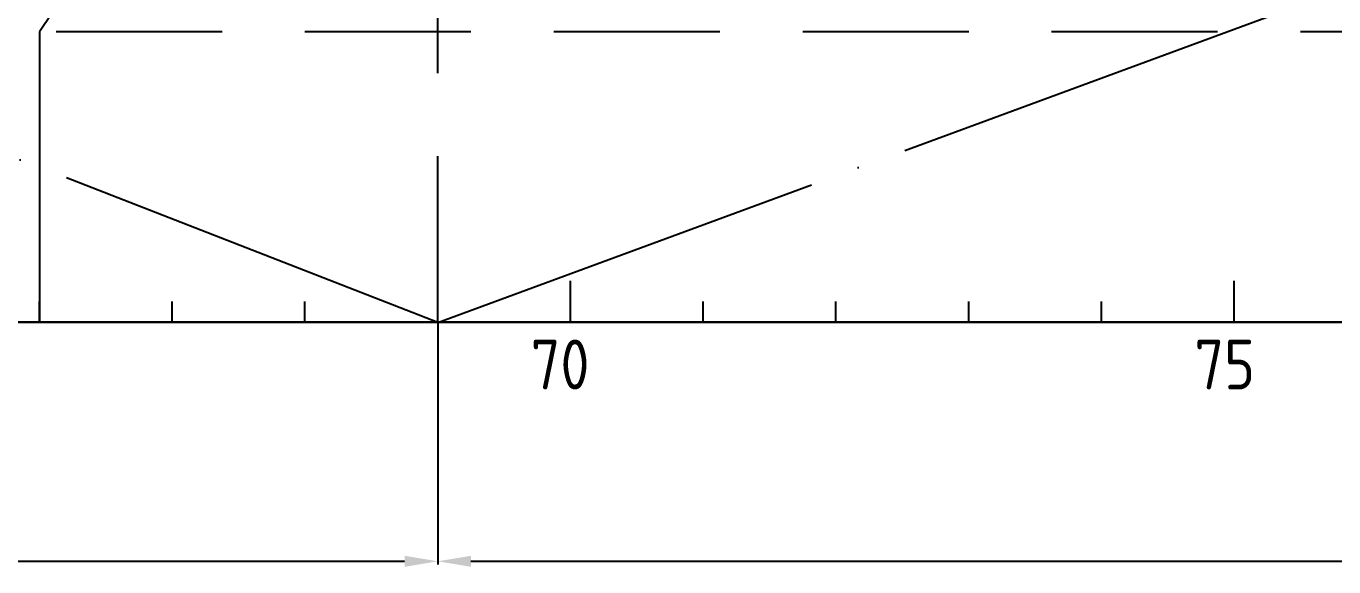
# Model space of a CAD drawing. Header units: millimetres. Extents: x -1838618 to -1600818, y -1770412 to -1553248.
# Drawn here: x -1774585 to -1766704, y -1664319 to -1661061 of the extents above; entities that cross this region are included whole.
import ezdxf

# ---------------------------------------------------------------- set-up
doc = ezdxf.new("R2010")
doc.units = ezdxf.units.MM
doc.header["$LTSCALE"] = 100
doc.header["$PDMODE"] = 35
for name, pattern in [('ACAD_ISO02W100', [15, 12, -3]), ('ACAD_ISO04W100', [30, 24, -3, 0, -3]), ('DASHED', [0.75, 0.5, -0.25])]:
    doc.linetypes.add(name, pattern=pattern)
for name, color, linetype in [('412equipment', 6, 'Continuous'), ('bc', 7, 'Continuous'), ('bt', 7, 'Continuous')]:
    doc.layers.add(name, color=color, linetype=linetype)
doc.styles.get("Standard").update_dxf_attribs({"font": 'gbenor.shx', "width": 0.9, "bigfont": 'gbcbig.shx'})
doc.dimstyles.new('ISO-25', dxfattribs={"dimtxt": 200, "dimasz": 200, "dimexe": 20, "dimexo": 0.625, "dimgap": 35, "dimtad": 1, "dimdec": 0, "dimtxsty": 'Standard', "dimcen": 2.5, "dimclrd": 2, "dimclre": 2, "dimclrt": 2, "dimadec": 0, "dimazin": 0, "dimtfac": 1, "dimtdec": 0, "dimtmove": 0, "dimatfit": 3, "dimfxl": 1, "dimarcsym": 0})

# ---------------------------------------------------------------- blocks, each defined once
blk = doc.blocks.new('*D71')
at = {"color": 2, "lineweight": -2, "transparency": 16777216}
for p, q in [((-1800104.3, -1662846), (-1800104.3, -1664305.6)), ((-1772104.3, -1662846), (-1772104.3, -1664305.6)), ((-1799904.3, -1664285.6), (-1772304.3, -1664285.6))]:
    blk.add_line(p, q, dxfattribs=at)
at = {"color": 2, "transparency": 16777216}
for points in [[(-1799904.3, -1664252.3), (-1799904.3, -1664319), (-1800104.3, -1664285.6)], [(-1772304.3, -1664252.3), (-1772304.3, -1664319), (-1772104.3, -1664285.6)]]:
    blk.add_solid(points, dxfattribs=at)
at = {"layer": 'Defpoints', "color": 0, "transparency": 16777216}
for p in [(-1800104.3, -1662845.3), (-1772104.3, -1662845.3), (-1772104.3, -1664285.6)]:
    blk.add_point(p, dxfattribs=at)
at = {"color": 2, "transparency": 16777216, "insert": (-1786104.3, -1664150.6), "char_height": 200, "attachment_point": 5}
blk.add_mtext('28000', dxfattribs=at)
blk = doc.blocks.new('*D67')
at = {"color": 2, "lineweight": -2, "transparency": 16777216}
for p, q in [((-1772104.3, -1662846), (-1772104.3, -1664305.6)), ((-1743304.3, -1662846), (-1743304.3, -1664305.6)), ((-1771904.3, -1664285.6), (-1743504.3, -1664285.6))]:
    blk.add_line(p, q, dxfattribs=at)
at = {"color": 2, "transparency": 16777216}
for points in [[(-1771904.3, -1664252.3), (-1771904.3, -1664319), (-1772104.3, -1664285.6)], [(-1743504.3, -1664252.3), (-1743504.3, -1664319), (-1743304.3, -1664285.6)]]:
    blk.add_solid(points, dxfattribs=at)
at = {"layer": 'Defpoints', "color": 0, "transparency": 16777216}
for p in [(-1772104.3, -1662845.3), (-1743304.3, -1662845.3), (-1743304.3, -1664285.6)]:
    blk.add_point(p, dxfattribs=at)
at = {"color": 2, "transparency": 16777216, "insert": (-1757704.3, -1664150.6), "char_height": 200, "attachment_point": 5}
blk.add_mtext('28800', dxfattribs=at)
blk = doc.blocks.new('COORD')
at = {"color": 4}
for p, q in [((54600, 0), (54600, 250)), ((58600, 0), (58600, 250)), ((51400, 0), (51400, 125)), ((52200, 0), (52200, 125)), ((53000, 0), (53000, 125)), ((53800, 0), (53800, 125)), ((54600, 0), (54600, 125)), ((55400, 0), (55400, 125)), ((56200, 0), (56200, 125)), ((57000, 0), (57000, 125)), ((57800, 0), (57800, 125)), ((58600, 0), (58600, 125)), ((-3960, 0), (177600, 0))]:
    blk.add_line(p, q, dxfattribs=at)
for s, p in [('70', (54360.6, -404.5)), ('75', (58360.6, -404.5))]:
    blk.add_text(s, height=300, dxfattribs=at).set_placement(p)

msp = doc.modelspace()

# ---------------------------------------------------------------- linework, layer by layer
at = {"color": 9, "linetype": 'ACAD_ISO04W100'}
for q in [(-1800104.3, -1651945.3), (-1743304.3, -1652245.3)]:
    msp.add_line((-1772104.3, -1662846), q, dxfattribs=at)
at = {"color": 3, "linetype": 'ACAD_ISO02W100', "ltscale": 20}
for p, q in [((-1772904.3, -1658695.3), (-1774504.3, -1661095.3)), ((-1774504.3, -1661095.3), (-1774504.3, -1662845.3))]:
    msp.add_line(p, q, dxfattribs=at)
at = {"color": 2}
msp.add_line((-1829864.3, -1662845.3), (-1648304.3, -1662845.3), dxfattribs=at)
at = {"color": 6}
msp.add_line((-1653484.3, -1662845.3), (-1815059.1, -1662845.3), dxfattribs=at)
at = {"color": 6, "ltscale": 1300}
msp.add_lwpolyline([(-1774812.5, -1662845.3), (-1774537.9, -1662845.3), (-1774256.7, -1662845.3), (-1774256.7, -1662845.3), (-1773975.5, -1662845.3), (-1773687.8, -1662845.3), (-1773392, -1662845.3), (-1773392, -1662845.3), (-1773096.1, -1662845.3), (-1772792.2, -1662845.3), (-1772478.6, -1662845.3), (-1772478.6, -1662845.3), (-1772165.1, -1662845.3), (-1771841.9, -1662845.3), (-1771507.6, -1662845.3), (-1771507.6, -1662845.3), (-1771173.3, -1662845.3), (-1770827.9, -1662845.3), (-1770458.4, -1662845.3), (-1770458.4, -1662845.3), (-1770089, -1662845.3), (-1769695.6, -1662845.3), (-1769265.3, -1662845.3), (-1769265.3, -1662845.3), (-1768835.1, -1662845.3), (-1768368.1, -1662845.3), (-1767851.4, -1662845.3), (-1767851.4, -1662845.3), (-1767334.7, -1662845.3), (-1766768.4, -1662845.3), (-1766139.6, -1662845.3)], dxfattribs=at)
at = {"layer": 'bc', "color": 6}
for points in [[(-1774822.1, -1662845.3), (-1774548, -1662845.3), (-1774267.3, -1662845.3), (-1774267.3, -1662845.3), (-1773986.5, -1662845.3), (-1773699.2, -1662845.3), (-1773403.8, -1662845.3), (-1773403.8, -1662845.3), (-1773108.4, -1662845.3), (-1772804.9, -1662845.3), (-1772491.7, -1662845.3), (-1772491.7, -1662845.3), (-1772178.5, -1662845.3), (-1771855.7, -1662845.3), (-1771521.6, -1662845.3), (-1771521.6, -1662845.3), (-1771187.6, -1662845.3), (-1770842.3, -1662845.3), (-1770473.1, -1662845.3), (-1770473.1, -1662845.3), (-1770103.8, -1662845.3), (-1769710.4, -1662845.3), (-1769280.2, -1662845.3), (-1769280.2, -1662845.3), (-1768850, -1662845.3), (-1768382.8, -1662845.3), (-1767865.9, -1662845.3), (-1767865.9, -1662845.3), (-1767349, -1662845.3), (-1766782.4, -1662845.3), (-1766153.1, -1662845.3)], [(-1774812.5, -1662845.3), (-1774537.9, -1662845.3), (-1774256.7, -1662845.3), (-1774256.7, -1662845.3), (-1773975.5, -1662845.3), (-1773687.8, -1662845.3), (-1773392, -1662845.3), (-1773392, -1662845.3), (-1773096.1, -1662845.3), (-1772792.2, -1662845.3), (-1772478.6, -1662845.3), (-1772478.6, -1662845.3), (-1772165.1, -1662845.3), (-1771841.9, -1662845.3), (-1771507.6, -1662845.3), (-1771507.6, -1662845.3), (-1771173.3, -1662845.3), (-1770827.9, -1662845.3), (-1770458.4, -1662845.3), (-1770458.4, -1662845.3), (-1770089, -1662845.3), (-1769695.6, -1662845.3), (-1769265.3, -1662845.3), (-1769265.3, -1662845.3), (-1768835.1, -1662845.3), (-1768368.1, -1662845.3), (-1767851.4, -1662845.3), (-1767851.4, -1662845.3), (-1767334.7, -1662845.3), (-1766768.4, -1662845.3), (-1766139.6, -1662845.3)]]:
    msp.add_lwpolyline(points, dxfattribs=at)
at = {"layer": 'bt', "color": 5, "linetype": 'DASHED', "ltscale": 20}
for p, q in [((-1772104.3, -1662845.3), (-1772104.3, -1648245.3)), ((-1660904.3, -1661095.3), (-1800104.3, -1661095.3))]:
    msp.add_line(p, q, dxfattribs=at)

# ---------------------------------------------------------------- block references
at = {"layer": '412equipment', "color": 7}
msp.add_blockref('COORD', (-1825904.3, -1662845.3), dxfattribs=at)

# ---------------------------------------------------------------- dimensions: what is measured, and where the dimension line sits
dim = msp.add_linear_dim(base=(-1772104.3, -1664285.6), p1=(-1800104.3, -1662845.3), p2=(-1772104.3, -1662845.3), dimstyle='ISO-25')
dim.commit()
dim.dimension.update_dxf_attribs({"geometry": '*D71', "text_midpoint": (-1786104.3, -1664150.6)})
dim = msp.add_linear_dim(base=(-1743304.3, -1664285.6), p1=(-1772104.3, -1662845.3), p2=(-1743304.3, -1662845.3), dimstyle='ISO-25', override={"dimtmove": 1})
dim.commit()
dim.dimension.update_dxf_attribs({"geometry": '*D67', "text_midpoint": (-1757704.3, -1664150.6)})

doc.saveas('drawing.dxf')
